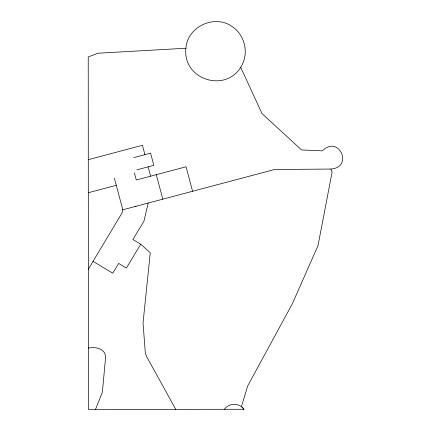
<?xml version="1.0" encoding="UTF-8"?>
<svg xmlns="http://www.w3.org/2000/svg" width="431" height="431" viewBox="0 0 431 431"><rect width="100%" height="100%" fill="white"/><g stroke="black" fill="none" stroke-linecap="round" stroke-linejoin="round"><path stroke-width="0.65" d="M185.917 48.24C182.232 79.929 226.868 93.818 241.737 65.442C248.87 52.765 244.776 35.396 232.864 27.072C215.489 13.625 187.34 26.323 185.917 48.24L97.972 53.223L88.231 56.962L88.436 409.45L243.978 409.272L243.655 408.884M114.377 178.1L122.792 209.784L122.054 212.93L88.355 269.192M135.927 206.298L135.83 206.708L135.065 206.524M148.216 203.033L143.997 221.033L132.915 239.539L140.695 244.199L150.268 252.771L143.038 322.991L145.328 352.924L146.416 356.232L175.767 409.353M95.483 409.445L102.341 392.307L105.52 358.247C106.241 348.684 95.844 346.567 88.398 348.059M140.695 244.199L126.385 268.087L118.606 263.427L112.76 273.184L93.042 261.369M224.465 409.294C228.775 402.694 239.604 402.683 243.924 409.272M88.29 159.669L142.424 145.295L144.908 154.648M133.648 157.638L150.581 153.14L153.813 165.332L136.88 169.83M88.312 192.732L116.289 185.303M122.792 209.784L274.601 169.502L330.83 169.054C354.067 167.4 338.669 134.186 322.393 150.855L301.533 149.934L262.021 113.585L240.67 67.258M241.705 406.912L241.43 406.675L247.706 385.88L292.31 303.833L318.003 245.67L332.145 171.883L330.83 169.054M242.287 407.424L243.143 408.281M192.56 191.262L186.063 166.781L136.293 179.996L134.38 172.788M156.297 174.684L162.794 199.165M148.14 166.84L150.624 176.187"/></g></svg>
